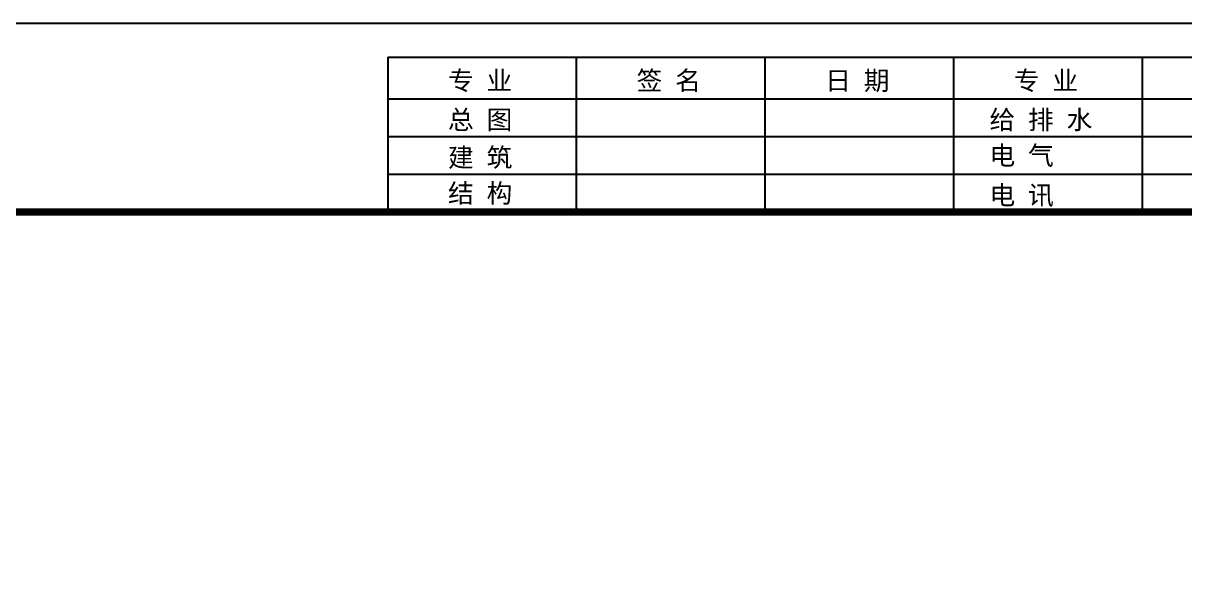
# Model space of a CAD drawing. Extents: x 1980812 to 2578970, y -669191 to 284498.
# Drawn here: x 2536472 to 2559568, y -230490 to -219232 of the extents above; entities that cross this region are included whole.
import ezdxf

# ---------------------------------------------------------------- set-up
doc = ezdxf.new("R2010")
doc.units = 0
doc.header["$LTSCALE"] = 1000
doc.header["$MEASUREMENT"] = 0
doc.layers.add('TK', color=1, linetype='Continuous')
doc.styles.add('SONGTI', font='NSimSun.ttf', dxfattribs={"width": 1.1})

# ---------------------------------------------------------------- blocks, each defined once
blk = doc.blocks.new('会签栏0821')
at = {"layer": 'TK'}
for p, q in [((115148889, 23468403), (115148889, 23475903)), ((115149439, 23468403), (115149439, 23475903)), ((115149939, 23468403), (115149939, 23475903)), ((115150439, 23468403), (115150439, 23475903)), ((115150939, 23468403), (115150939, 23475903)), ((115148889, 23470903), (115150939, 23470903)), ((115148889, 23460903), (115148889, 23468403)), ((115148889, 23468403), (115150939, 23468403)), ((115149439, 23460903), (115149439, 23468403)), ((115149939, 23460903), (115149939, 23468403)), ((115150439, 23460903), (115150439, 23468403)), ((115150939, 23460903), (115150939, 23468403)), ((115148889, 23465903), (115150939, 23465903)), ((115148889, 23463403), (115150939, 23463403)), ((115148889, 23460903), (115150939, 23460903))]:
    blk.add_line(p, q, dxfattribs=at)
at = {"layer": 'TK', "style": 'SONGTI'}
for s, p in [('给 排 水', (115149842, 23468880)), ('专 业', (115149324, 23469202)), ('电 气', (115150316, 23468880)), ('电 讯', (115150842, 23468880)), ('日 期', (115149324, 23466702)), ('签 名', (115149324, 23464202)), ('专 业', (115149324, 23461702)), ('总 图', (115149842, 23461702)), ('建 筑', (115150342, 23461702)), ('结 构', (115150816, 23461702))]:
    blk.add_text(s, height=250, rotation=90, dxfattribs=at).set_placement(p)

msp = doc.modelspace()

# ---------------------------------------------------------------- linework, layer by layer
at = {"layer": 'TK'}
msp.add_lwpolyline([(2578969.7, -219231.9), (2578969.7, -345381.9), (2489869.7, -345381.9), (2489869.7, -219231.9)], close=True, dxfattribs=at)
at = {"layer": 'TK', "const_width": 150}
msp.add_lwpolyline([(2491369.7, -343881.9), (2577469.7, -343881.9), (2577469.7, -222981.9), (2491369.7, -222981.9)], close=True, dxfattribs=at)

# ---------------------------------------------------------------- block references
at = {"layer": 'TK', "xscale": 1.5, "yscale": 1.5, "zscale": 1.5, "rotation": 270}
msp.add_blockref('会签栏0821', (-32647634.8, 172503426.6), dxfattribs=at)

doc.saveas('drawing.dxf')
